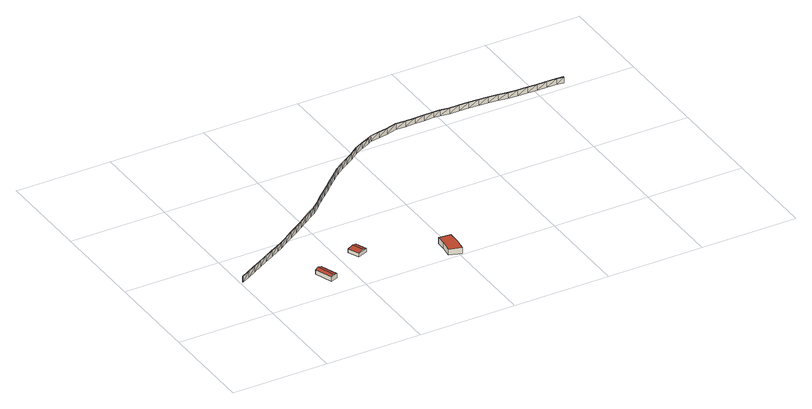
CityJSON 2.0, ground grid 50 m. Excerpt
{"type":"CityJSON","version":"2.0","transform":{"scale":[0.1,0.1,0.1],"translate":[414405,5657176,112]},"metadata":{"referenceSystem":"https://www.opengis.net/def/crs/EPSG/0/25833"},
"CityObjects":{
"building1":{"type":"Building","attributes":{"Dachtyp_tdc":"tdcGableRoof","Gemeindeschluessel":14612000,"Dachneigung":18.79,"QualitaetDacherkennung":52,"Geometrietyp2DReferenz":"3000","measuredHeight":3.22,"function":"31001_9998","roofType":"3100"},"geometry":[{"type":"Solid","lod":"2","boundaries":[[[[0,1,2,3]],[[1,4,5,2]],[[4,6,7,5]],[[6,0,3,7]],[[4,1,8]],[[0,6,9]],[[1,0,9,8]],[[6,4,8,9]],[[3,2,5,7]]]],"semantics":{"surfaces":[{"type":"WallSurface"},{"type":"RoofSurface"},{"type":"GroundSurface"}],"values":[[0,0,0,0,0,0,1,1,2]]}}]},
"building2":{"type":"Building","attributes":{"Dachtyp_tdc":"tdcGableRoof","Gemeindeschluessel":14612000,"Dachneigung":14.67,"QualitaetDacherkennung":86,"Geometrietyp2DReferenz":"3000","measuredHeight":2.71,"function":"31001_9998","roofType":"3100"},"geometry":[{"type":"Solid","lod":"2","boundaries":[[[[10,11,12,13]],[[11,14,15,12]],[[14,16,17,15]],[[16,10,13,17]],[[14,11,18]],[[10,16,19]],[[11,10,19,18]],[[16,14,18,19]],[[13,12,15,17]]]],"semantics":{"surfaces":[{"type":"WallSurface"},{"type":"RoofSurface"},{"type":"GroundSurface"}],"values":[[0,0,0,0,0,0,1,1,2]]}}]},
"building3":{"type":"Building","attributes":{"Dachtyp_tdc":"tdcPolyFlatRoof","Gemeindeschluessel":14612000,"Dachneigung":0,"QualitaetDacherkennung":69,"Geometrietyp2DReferenz":"3000","measuredHeight":3.07,"function":"31001_9998","roofType":"1000"},"geometry":[{"type":"Solid","lod":"2","boundaries":[[[[20,21,22,23]],[[21,24,25,22]],[[24,26,27,25]],[[26,28,29,27]],[[28,30,31,29]],[[30,20,23,31]],[[30,28,26,24,21,20]],[[23,22,25,27,29,31]]]],"semantics":{"surfaces":[{"type":"WallSurface"},{"type":"RoofSurface"},{"type":"GroundSurface"}],"values":[[0,0,0,0,0,0,1,2]]}}]},
"building4":{"type":"Building","attributes":{"Erfassungsdatum_Objekt":"2022-03-29","Art":2000,"BodenHoehe":0,"gemHoehe":0,"BauwerkHoehe":3,"Gemeindeschluessel":"14612000","Geometrietyp2DReferenz":"3000","measuredHeight":3,"function":"51009_1700"},"geometry":[{"type":"MultiSurface","lod":"2","boundaries":[[[32,33,34]],[[35,33,32]],[[36,35,32]],[[37,35,36]],[[38,37,36]],[[39,37,38]],[[40,39,38]],[[41,39,40]],[[42,41,40]],[[43,41,42]],[[44,43,42]],[[45,43,44]],[[46,45,44,47]],[[48,45,46]],[[49,48,46,47,46]],[[50,48,49]],[[51,50,49]],[[52,50,51]],[[53,52,51]],[[54,52,53]],[[55,54,53]],[[56,54,55]],[[57,56,55]],[[58,56,57]],[[59,58,57]],[[60,58,59]],[[61,60,59]],[[62,60,61]],[[63,64,61]],[[65,64,63]],[[66,65,63]],[[67,65,66]],[[68,67,66]],[[69,67,68]],[[70,69,68]],[[71,69,70]],[[72,71,70]],[[73,71,72]],[[74,73,72]],[[75,73,74]],[[76,75,74]],[[77,75,76]],[[78,77,79]],[[80,77,78]],[[81,80,78]],[[82,80,81]],[[83,82,81]],[[84,82,83]],[[85,84,83]],[[86,84,85]],[[87,86,88]],[[89,86,87]],[[90,89,87]],[[91,89,90]],[[92,91,90]],[[93,91,92]],[[94,93,95]],[[96,93,94]],[[97,96,94]],[[98,96,97]],[[99,98,97]],[[100,98,99]],[[101,100,102]],[[103,100,101]],[[104,103,101]],[[105,103,104]],[[106,105,104]],[[107,105,106]],[[108,107,106]],[[109,107,108]],[[110,109,108]],[[111,109,110]],[[112,111,110]],[[113,111,112]],[[114,113,112]],[[115,113,114]],[[116,115,114]],[[117,115,116]],[[118,117,116]],[[119,117,118]],[[120,119,118]],[[121,119,120]],[[122,121,120]],[[123,121,122]],[[124,123,122]],[[125,123,124]],[[126,125,124]],[[127,125,126]],[[128,127,126]],[[129,127,128]],[[130,129,128]],[[131,129,130]],[[132,131,130]],[[133,131,132]],[[134,133,132]],[[135,133,134]],[[136,135,134]],[[137,135,136]],[[138,139,38]],[[138,38,36]],[[139,140,40]],[[139,40,38]],[[140,141,42]],[[140,42,40]],[[141,142,44]],[[141,44,42]],[[142,143,144,46]],[[145,36,32]],[[146,145,32]],[[146,32,34]],[[145,138,36]],[[143,144,147,49]],[[143,49,46,47]],[[147,148,51]],[[147,51,49]],[[148,149,53]],[[148,53,51]],[[149,150,55]],[[149,55,53]],[[142,46,47,44]],[[60,151,152]],[[64,65,153]],[[64,153,154]],[[65,67,155]],[[65,155,153]],[[67,69,156]],[[67,156,155]],[[69,71,157]],[[69,157,156]],[[71,73,158]],[[71,158,157]],[[73,75,159]],[[73,159,158]],[[75,77,160]],[[75,160,159]],[[80,161,77]],[[77,161,160]],[[80,82,162]],[[80,162,161]],[[82,84,163]],[[82,163,162]],[[84,86,164]],[[150,57,55]],[[165,166,59]],[[165,59,57]],[[166,167,61]],[[166,61,59]],[[167,168,63]],[[167,63,61]],[[168,169,66]],[[168,66,63]],[[150,165,57]],[[170,171,118]],[[170,118,116]],[[171,172,120]],[[171,120,118]],[[172,173,122]],[[172,122,120]],[[173,174,124]],[[173,124,122]],[[84,164,163]],[[86,89,175]],[[86,175,164]],[[89,91,176]],[[89,176,175]],[[91,93,177]],[[91,177,176]],[[93,96,178]],[[93,178,177]],[[96,98,179]],[[96,179,178]],[[98,100,180]],[[98,180,179]],[[100,103,181]],[[100,181,180]],[[103,105,182]],[[103,182,181]],[[105,107,183]],[[105,183,182]],[[107,109,184]],[[107,184,183]],[[109,111,185]],[[109,185,184]],[[111,113,186]],[[111,186,185]],[[113,115,187]],[[113,187,186]],[[115,117,188]],[[115,188,187]],[[117,119,189]],[[117,189,188]],[[119,121,190]],[[119,190,189]],[[121,123,191]],[[121,191,190]],[[123,125,192]],[[123,192,191]],[[125,127,193]],[[125,193,192]],[[127,129,194]],[[127,194,193]],[[129,131,195]],[[129,195,194]],[[196,197,94]],[[196,94,95]],[[197,198,97]],[[197,97,94]],[[198,199,99]],[[198,99,97]],[[200,201,101]],[[200,101,102]],[[201,202,104]],[[201,104,101]],[[202,203,106]],[[202,106,104]],[[203,204,108]],[[203,108,106]],[[204,205,110]],[[204,110,108]],[[205,206,112]],[[205,112,110]],[[206,207,114]],[[206,114,112]],[[207,170,116]],[[207,116,114]],[[174,208,126]],[[174,126,124]],[[208,209,128]],[[208,128,126]],[[209,210,130]],[[209,130,128]],[[210,211,132]],[[210,132,130]],[[211,212,134]],[[211,134,132]],[[212,213,136]],[[212,136,134]],[[33,35,214]],[[33,214,215]],[[35,37,216]],[[35,216,214]],[[37,39,217]],[[169,218,68]],[[169,68,66]],[[218,219,70]],[[218,70,68]],[[219,220,72]],[[219,72,70]],[[220,221,74]],[[220,74,72]],[[221,222,76]],[[221,76,74]],[[223,224,78]],[[224,225,81]],[[224,81,78]],[[225,226,83]],[[225,83,81]],[[226,227,85]],[[226,85,83]],[[228,229,87]],[[228,87,88]],[[229,230,90]],[[229,90,87]],[[230,231,92]],[[230,92,90]],[[223,78,79]],[[39,41,232]],[[39,232,217]],[[41,43,233]],[[41,233,232]],[[43,45,234]],[[43,234,233]],[[45,48,235]],[[45,235,234]],[[48,50,236]],[[48,236,235]],[[50,52,237]],[[50,237,236]],[[52,54,238]],[[52,238,237]],[[54,56,239]],[[54,239,238]],[[56,58,240]],[[56,240,239]],[[58,60,152]],[[58,152,240]],[[60,62,151]],[[37,217,216]],[[131,133,241]],[[131,241,195]],[[133,135,242]],[[133,242,241]],[[135,137,243]],[[135,243,242]],[[215,146,34]],[[215,34,33]],[[213,243,137]],[[213,137,136]],[[143,235,147,144]],[[147,235,236]],[[147,236,148]],[[148,236,237]],[[148,237,149]],[[149,237,238]],[[149,238,150]],[[150,238,239]],[[150,239,165]],[[165,239,240]],[[165,240,166]],[[166,240,152]],[[166,152,167]],[[167,152,151]],[[154,168,167]],[[168,154,153]],[[168,153,169]],[[169,153,155]],[[169,155,218]],[[218,155,156]],[[218,156,219]],[[219,156,157]],[[219,157,220]],[[220,157,158]],[[220,158,221]],[[201,181,202]],[[202,181,182]],[[202,182,203]],[[203,182,183]],[[203,183,204]],[[204,183,184]],[[204,184,205]],[[205,184,185]],[[205,185,206]],[[206,185,186]],[[206,186,207]],[[207,186,187]],[[201,180,181]],[[221,158,159]],[[221,159,222]],[[222,159,160]],[[223,160,224]],[[224,160,161]],[[224,161,225]],[[225,161,162]],[[225,162,226]],[[226,162,163]],[[226,163,227]],[[227,163,164]],[[228,164,229]],[[229,164,175]],[[229,175,230]],[[230,175,176]],[[230,176,231]],[[231,176,177]],[[196,177,197]],[[197,177,178]],[[197,178,198]],[[198,178,179]],[[198,179,199]],[[199,179,180]],[[200,180,201]],[[207,187,170]],[[170,187,188]],[[170,188,171]],[[171,188,189]],[[171,189,172]],[[172,189,190]],[[172,190,173]],[[173,190,191]],[[173,191,174]],[[174,191,192]],[[174,192,208]],[[208,192,193]],[[208,193,209]],[[209,193,194]],[[209,194,210]],[[210,194,195]],[[210,195,211]],[[211,195,241]],[[211,241,212]],[[212,241,242]],[[212,242,213]],[[213,242,243]],[[146,215,145]],[[145,215,214]],[[145,214,138]],[[138,214,216]],[[138,216,139]],[[139,216,217]],[[139,217,140]],[[140,217,232]],[[140,232,141]],[[141,232,233]],[[141,233,142]],[[142,233,234]],[[142,234,143]],[[144,143,234,235]]],"semantics":{"surfaces":[{"type":"RoofSurface"},{"type":"WallSurface"},{"type":"GroundSurface"}],"values":[0,0,0,0,0,0,0,0,0,0,0,0,0,0,0,0,0,0,0,0,0,0,0,0,0,0,0,0,0,0,0,0,0,0,0,0,0,0,0,0,0,0,0,0,0,0,0,0,0,0,0,0,0,0,0,0,0,0,0,0,0,0,0,0,0,0,0,0,0,0,0,0,0,0,0,0,0,0,0,0,0,0,0,0,0,0,0,0,0,0,0,0,0,0,0,0,0,0,1,1,1,1,1,1,1,1,1,1,1,1,1,1,1,1,1,1,1,1,1,1,1,1,1,1,1,1,1,1,1,1,1,1,1,1,1,1,1,1,1,1,1,1,1,1,1,1,1,1,1,1,1,1,1,1,1,1,1,1,1,1,1,1,1,1,1,1,1,1,1,1,1,1,1,1,1,1,1,1,1,1,1,1,1,1,1,1,1,1,1,1,1,1,1,1,1,1,1,1,1,1,1,1,1,1,1,1,1,1,1,1,1,1,1,1,1,1,1,1,1,1,1,1,1,1,1,1,1,1,1,1,1,1,1,1,1,1,1,1,1,1,1,1,1,1,1,1,1,1,1,1,1,1,1,1,1,1,1,1,1,1,1,1,1,1,1,1,1,1,1,1,1,1,1,1,1,1,1,1,1,1,1,1,1,1,1,1,1,1,1,1,1,1,1,1,1,1,1,1,2,2,2,2,2,2,2,2,2,2,2,2,2,2,2,2,2,2,2,2,2,2,2,2,2,2,2,2,2,2,2,2,2,2,2,2,2,2,2,2,2,2,2,2,2,2,2,2,2,2,2,2,2,2,2,2,2,2,2,2,2,2,2,2,2,2,2,2,2,2,2,2,2,2,2,2,2,2,2,2,2,2,2,2,2,2,2,2,2,2,2,2,2,2,2,2,2,2]}}]}
},
"vertices":[
[369,189,37],[401,99,37],[401,99,13],[369,189,13],[363,85,37],[363,85,13],[331,176,37],[331,176,13],[377,90,45],[345,181,45],
[586,220,20],[562,280,20],[562,280,1],[586,220,1],[615,297,22],[615,297,1],[637,239,22],[637,239,1],[592,290,28],[615,230,28],
[948,21,37],[956,81,37],[956,81,6],[948,21,6],[959,132,37],[959,132,6],[1023,128,37],[1023,128,6],[1023,70,37],[1023,70,6],[1013,3,37],[1013,3,6],
[50,304,45],[3,285,46],[6,281,46],[47,309,45],[94,328,46],[91,333,46],[138,352,46],[135,356,46],[182,376,46],[179,380,46],[226,400,48],[223,404,48],[270,423,47],[267,428,47],[300,440,47],[300,439,47],[297,444,47],[341,467,47],[339,471,47],[383,495,47],[380,499,47],[425,522,46],[422,526,46],[467,550,46],[464,554,46],[508,577,46],[506,582,46],[550,605,47],[547,609,47],[580,625,46],[578,629,46],[618,658,45],[577,629,46],[614,662,45],[655,692,47],[651,696,47],[692,725,47],[689,729,47],[729,759,47],[726,762,47],[766,792,47],[763,796,47],[804,826,47],[800,829,47],[843,861,46],[839,864,46],[883,889,45],[842,860,46],[880,893,45],[924,918,42],[921,922,42],[965,946,40],[962,950,40],[1009,977,43],[1006,981,43],[1053,999,44],[1008,976,43],[1051,1003,44],[1098,1021,43],[1096,1026,43],[1120,1032,44],[1118,1037,44],[1168,1043,43],[1119,1032,44],[1167,1048,43],[1217,1054,41],[1216,1059,41],[1273,1066,43],[1272,1071,43],[1322,1066,42],[1272,1066,43],[1322,1071,42],[1372,1066,43],[1372,1071,43],[1422,1066,43],[1422,1071,43],[1472,1066,44],[1472,1071,44],[1505,1066,42],[1505,1071,42],[1555,1063,41],[1555,1068,41],[1604,1060,42],[1605,1065,42],[1654,1056,44],[1655,1061,44],[1704,1053,43],[1705,1058,43],[1754,1050,45],[1754,1055,45],[1804,1046,44],[1804,1051,44],[1854,1043,41],[1854,1048,41],[1904,1040,40],[1904,1045,40],[1954,1036,43],[1954,1041,43],[2004,1033,42],[2004,1038,42],[2053,1030,43],[2054,1035,43],[2103,1026,47],[2104,1031,47],[2142,1024,45],[2143,1029,45],[94,328,16],[138,352,16],[182,376,16],[226,400,18],[270,423,17],[300,439,17],[300,440,17],[50,304,15],[6,281,16],[341,467,17],[383,495,17],[425,522,16],[467,550,16],[578,629,16],[547,609,17],[614,662,15],[577,629,16],[651,696,17],[689,729,17],[726,762,17],[763,796,17],[800,829,17],[839,864,16],[880,893,15],[921,922,12],[962,950,10],[1006,981,13],[508,577,16],[550,605,17],[580,625,16],[618,658,15],[655,692,17],[1654,1056,14],[1704,1053,13],[1754,1050,15],[1804,1046,14],[1854,1043,11],[1051,1003,14],[1096,1026,13],[1118,1037,14],[1167,1048,13],[1216,1059,11],[1272,1071,13],[1322,1071,12],[1372,1071,13],[1422,1071,13],[1472,1071,14],[1505,1071,12],[1555,1068,11],[1605,1065,12],[1655,1061,14],[1705,1058,13],[1754,1055,15],[1804,1051,14],[1854,1048,11],[1904,1045,10],[1954,1041,13],[2004,1038,12],[1119,1032,14],[1168,1043,13],[1217,1054,11],[1273,1066,13],[1272,1066,13],[1322,1066,12],[1372,1066,13],[1422,1066,13],[1472,1066,14],[1505,1066,12],[1555,1063,11],[1604,1060,12],[1904,1040,10],[1954,1036,13],[2004,1033,12],[2053,1030,13],[2103,1026,17],[2142,1024,15],[47,309,15],[3,285,16],[91,333,16],[135,356,16],[692,725,17],[729,759,17],[766,792,17],[804,826,17],[843,861,16],[842,860,16],[883,889,15],[924,918,12],[965,946,10],[1009,977,13],[1008,976,13],[1053,999,14],[1098,1021,13],[1120,1032,14],[179,380,16],[223,404,18],[267,428,17],[297,444,17],[339,471,17],[380,499,17],[422,526,16],[464,554,16],[506,582,16],[2054,1035,13],[2104,1031,17],[2143,1029,15]
]}
